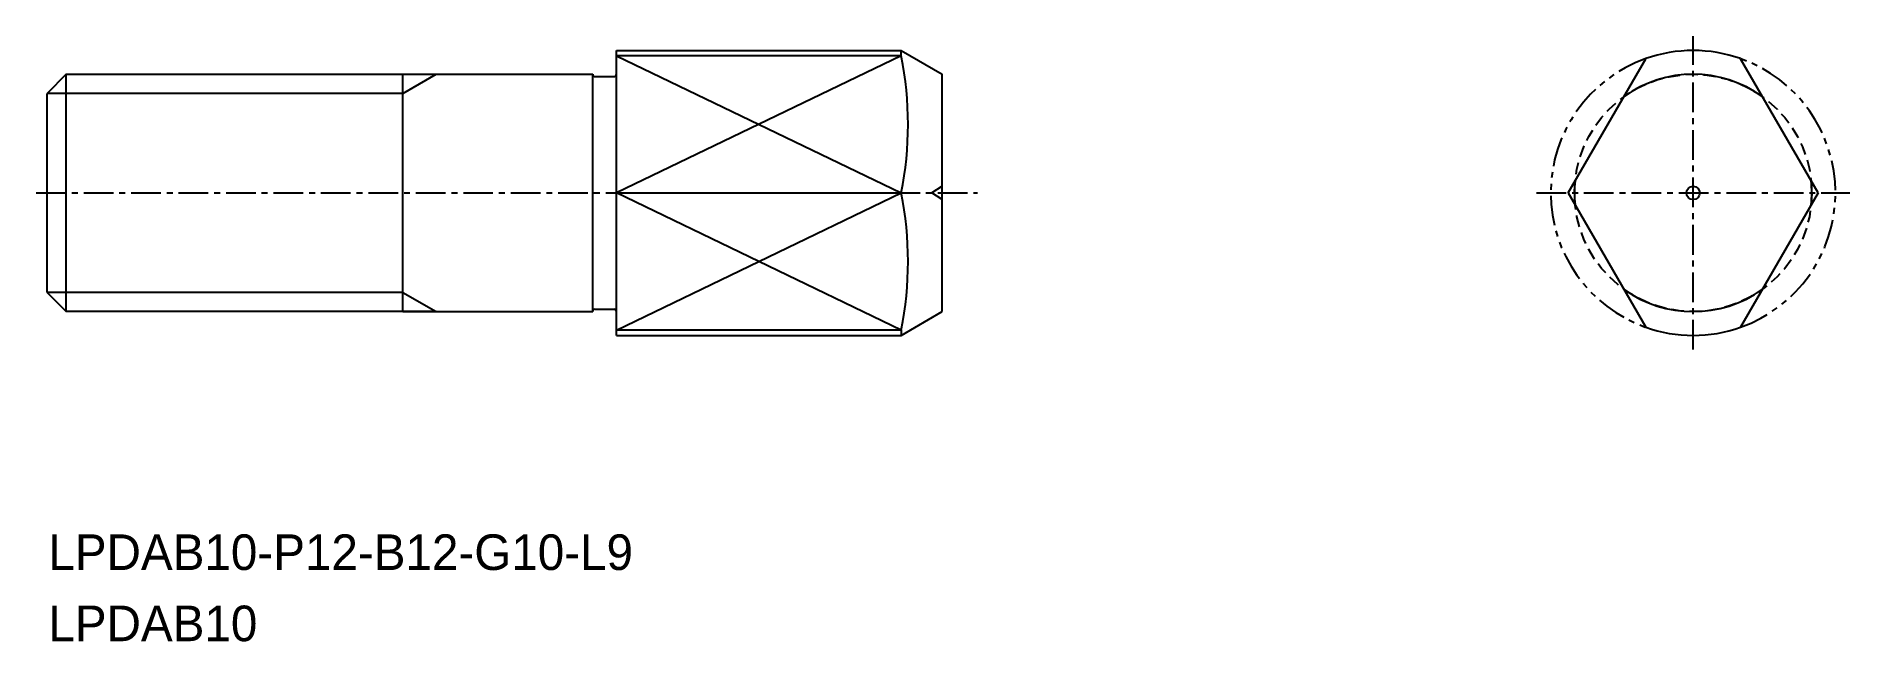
# Model space of a CAD drawing. Extents: x -1890.8 to -1814.4, y -703.1 to -677.6.
import ezdxf

# ---------------------------------------------------------------- set-up
doc = ezdxf.new("R2010")
doc.units = 0
for name, pattern in [('CENTER', [2, 1.25, -0.25, 0.25, -0.25]), ('DASHED', [0.75, 0.5, -0.25]), ('PHANTOM', [2.5, 1.25, -0.25, 0.25, -0.25, 0.25, -0.25])]:
    doc.linetypes.add(name, pattern=pattern)
doc.layers.get('0').update_dxf_attribs({"linetype": 'CONTINUOUS'})
doc.layers.add('CENTER', color=1, linetype='CENTER')

msp = doc.modelspace()

# ---------------------------------------------------------------- linework, layer by layer
for p, q in [((-1866.357, -690.178), (-1866.357, -678.178)), ((-1866.357, -678.178), (-1854.357, -678.178)), ((-1854.357, -678.404), (-1866.357, -678.404)), ((-1854.357, -678.404), (-1854.357, -678.178)), ((-1854.357, -678.178), (-1852.625, -679.178)), ((-1854.357, -678.178), (-1852.625, -679.178)), ((-1875.357, -679.178), (-1867.357, -679.178)), ((-1875.357, -689.178), (-1875.357, -679.178)), ((-1867.357, -689.178), (-1867.357, -679.178)), ((-1867.357, -689.178), (-1867.357, -679.178)), ((-1867.257, -679.278), (-1866.457, -679.278)), ((-1866.357, -679.178), (-1866.357, -679.178)), ((-1852.625, -689.178), (-1852.625, -679.178)), ((-1875.357, -689.178), (-1867.357, -689.178)), ((-1867.257, -689.078), (-1866.457, -689.078)), ((-1866.357, -689.178), (-1866.357, -689.178)), ((-1854.357, -690.178), (-1852.625, -689.178)), ((-1854.357, -689.953), (-1866.357, -689.953)), ((-1866.357, -690.178), (-1854.357, -690.178)), ((-1854.357, -689.953), (-1854.357, -690.178))]:
    msp.add_line(p, q)
at = {"color": 3, "linetype": 'CONTINUOUS'}
for p, q in [((-1854.357, -678.404), (-1866.357, -684.178)), ((-1866.357, -678.404), (-1854.357, -684.178)), ((-1875.357, -679.99), (-1873.95, -679.178)), ((-1875.357, -679.99), (-1890.357, -679.99)), ((-1866.357, -689.953), (-1854.357, -684.178)), ((-1854.357, -689.953), (-1866.357, -684.178)), ((-1875.357, -688.366), (-1890.357, -688.366)), ((-1875.357, -688.366), (-1873.95, -689.178))]:
    msp.add_line(p, q, dxfattribs=at)
at = {"color": 7, "linetype": 'CONTINUOUS'}
for p, q in [((-1826.243, -684.178), (-1822.977, -678.522)), ((-1815.711, -684.178), (-1818.977, -678.522)), ((-1889.545, -679.178), (-1890.357, -679.99)), ((-1889.545, -689.178), (-1889.545, -679.178)), ((-1889.545, -679.178), (-1873.95, -679.178)), ((-1890.357, -688.366), (-1890.357, -679.99)), ((-1866.357, -684.178), (-1854.357, -684.178)), ((-1826.243, -684.178), (-1822.977, -689.835)), ((-1815.711, -684.178), (-1818.977, -689.835)), ((-1890.357, -688.366), (-1889.545, -689.178)), ((-1873.95, -689.178), (-1889.545, -689.178))]:
    msp.add_line(p, q, dxfattribs=at)
at = {"color": 3}
for p in [(-1852.625, -683.898), (-1852.625, -684.459)]:
    msp.add_line(p, (-1853.058, -684.178), dxfattribs=at)
at = {"color": 3, "linetype": 'DASHED'}
msp.add_circle((-1820.977, -684.178), 5, dxfattribs=at)
msp.add_circle((-1820.977, -684.178), 0.281)
at = {"color": 7, "linetype": 'CONTINUOUS'}
for centre, start, end in [((-1868.549, -681.291), 348.49993, 11.50007), ((-1868.549, -687.066), 348.49987, 11.50001)]:
    msp.add_arc(centre, 14.483, start, end, dxfattribs=at)
at = {"color": 3, "linetype": 'PHANTOM'}
for start, end in [(109.47122, 250.52878), (289.47122, 70.52878)]:
    msp.add_arc((-1820.977, -684.178), 6, start, end, dxfattribs=at)
for centre, radius, start, end in [((-1820.977, -684.178), 6, 70.52878, 109.47122), ((-1867.257, -679.178), 0.1, 180, 270), ((-1866.457, -679.178), 0.1, 270, 0), ((-1820.977, -684.178), 5, 54.20343, 125.79657), ((-1820.977, -684.178), 5, 174.20343, 185.79657), ((-1820.977, -684.178), 5, 354.20343, 5.79657), ((-1820.977, -684.178), 5, 234.20343, 305.79657), ((-1867.257, -689.178), 0.1, 90, 180), ((-1866.457, -689.178), 0.1, 0, 90), ((-1820.977, -684.178), 6, 250.52878, 289.47122)]:
    msp.add_arc(centre, radius, start, end)
at = {"layer": 'CENTER', "color": 1, "linetype": 'CENTER'}
for p, q in [((-1820.977, -690.778), (-1820.977, -677.578)), ((-1890.81, -684.178), (-1851.145, -684.178)), ((-1827.577, -684.178), (-1814.377, -684.178))]:
    msp.add_line(p, q, dxfattribs=at)

# ---------------------------------------------------------------- texts
for s, p in [('LPDAB10-P12-B12-G10-L9 ', (-1890.3, -700.061)), ('LPDAB10', (-1890.3, -703.061))]:
    msp.add_text(s, height=1.5).set_placement(p)

doc.saveas('drawing.dxf')
